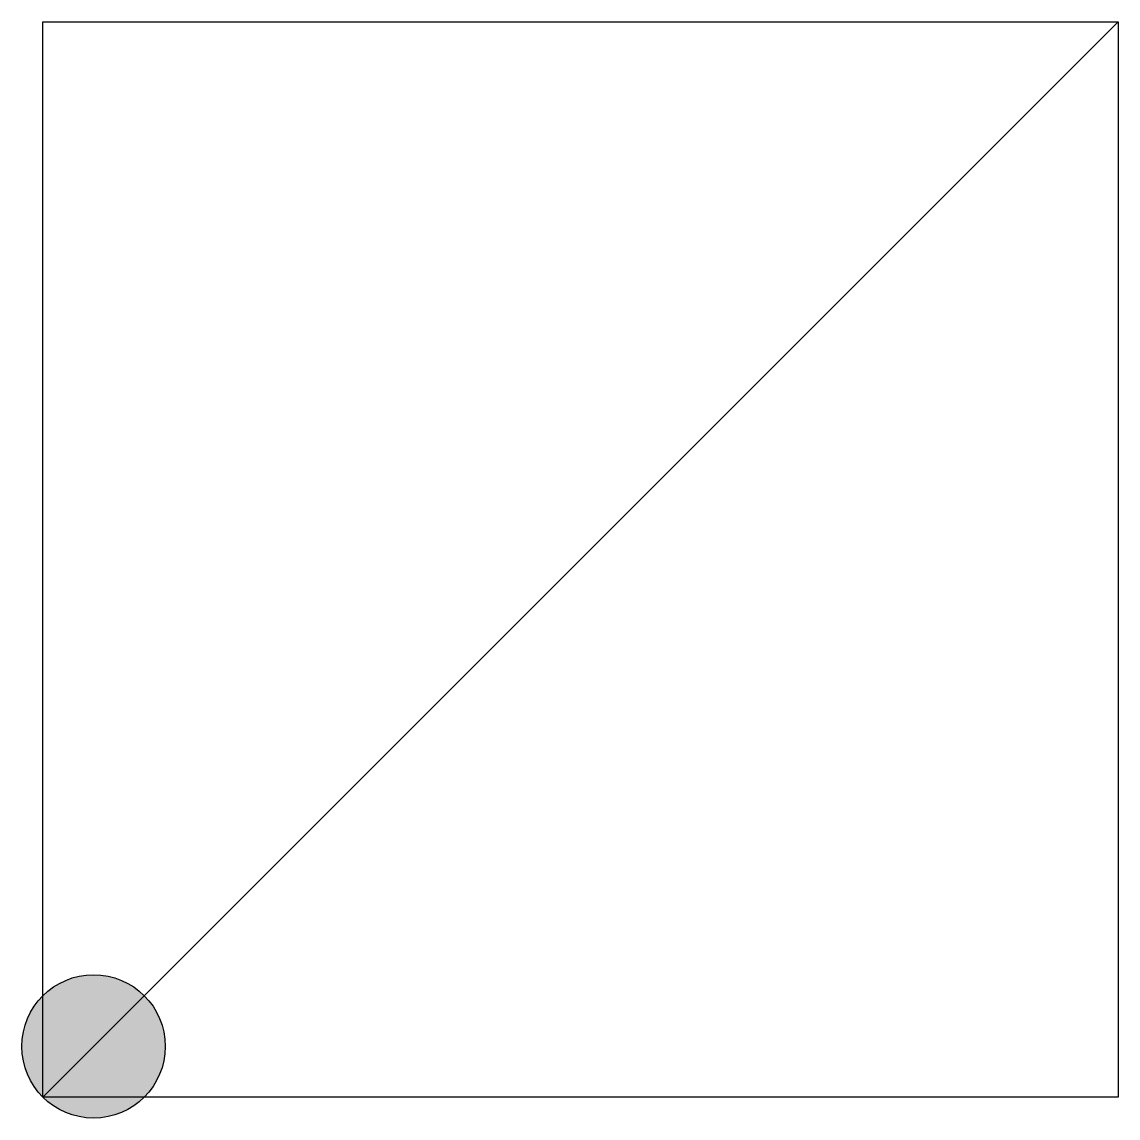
# Model space of a CAD drawing. Header units: millimetres. Extents: x -156 to 150, y -156 to 150.
import ezdxf

# ---------------------------------------------------------------- set-up
doc = ezdxf.new("R2010")
doc.units = ezdxf.units.MM

msp = doc.modelspace()

# ---------------------------------------------------------------- hatches: boundary and pattern name
at = {"linetype": 'ByBlock', "lineweight": -2}
h = msp.add_hatch(color=0, dxfattribs=at)
h.dxf.hatch_style = 1
h.paths.add_polyline_path([(-135.86, -115.86, 1), (-135.86, -155.86, 1)])

# ---------------------------------------------------------------- linework, layer by layer
at = {"color": 0, "linetype": 'ByBlock', "lineweight": -2}
for p, q in [((-150, -150), (-150, 150)), ((-150, 150), (150, 150)), ((150, 150), (-150, -150)), ((150, 150), (150, -150)), ((150, -150), (-150, -150))]:
    msp.add_line(p, q, dxfattribs=at)
msp.add_circle((-135.86, -135.86), 20, dxfattribs=at)

doc.saveas('drawing.dxf')
